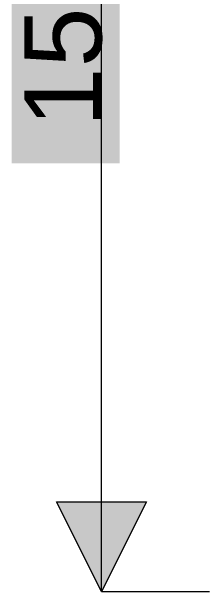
# Model space of a CAD drawing. Header units: millimetres. Extents: x 0 to 152, y 1 to 58.
# Drawn here: x 0 to 3.88, y 26.27 to 37.67 of the extents above; entities that cross this region are included whole.
import ezdxf

# ---------------------------------------------------------------- set-up
doc = ezdxf.new("R2010")
doc.units = ezdxf.units.MM
for name, color, linetype in [('FILL', 7, 'Continuous'), ('LINES', 7, 'Continuous'), ('TEXT', 7, 'Continuous')]:
    doc.layers.add(name, color=color, linetype=linetype)
doc.styles.add('ARIAL', font='arial.ttf')

msp = doc.modelspace()

# ---------------------------------------------------------------- hatches: boundary and pattern name
at = {"layer": 'FILL', "true_color": 0xffffff}
msp.add_hatch(color=7, dxfattribs=at).paths.add_polyline_path([(2.117, 34.686), (2.117, 40.805), (0, 40.805), (0, 34.686)])
at = {"layer": 'FILL'}
msp.add_hatch(color=7, dxfattribs=at).paths.add_polyline_path([(1.764, 26.267), (0.882, 28.031), (2.646, 28.031)])

# ---------------------------------------------------------------- linework, layer by layer
at = {"layer": 'LINES', "lineweight": 20}
for q in [(1.764, 49.224), (3.881, 26.267)]:
    msp.add_line((1.764, 26.267), q, dxfattribs=at)
msp.add_lwpolyline([(1.764, 26.267), (0.882, 28.031), (2.646, 28.031)], close=True, dxfattribs=at)

# ---------------------------------------------------------------- texts
at = {"layer": 'TEXT', "style": 'ARIAL'}
msp.add_text('1560', height=1.5155, rotation=90, dxfattribs=at).set_placement((1.764, 35.392))

doc.saveas('drawing.dxf')
